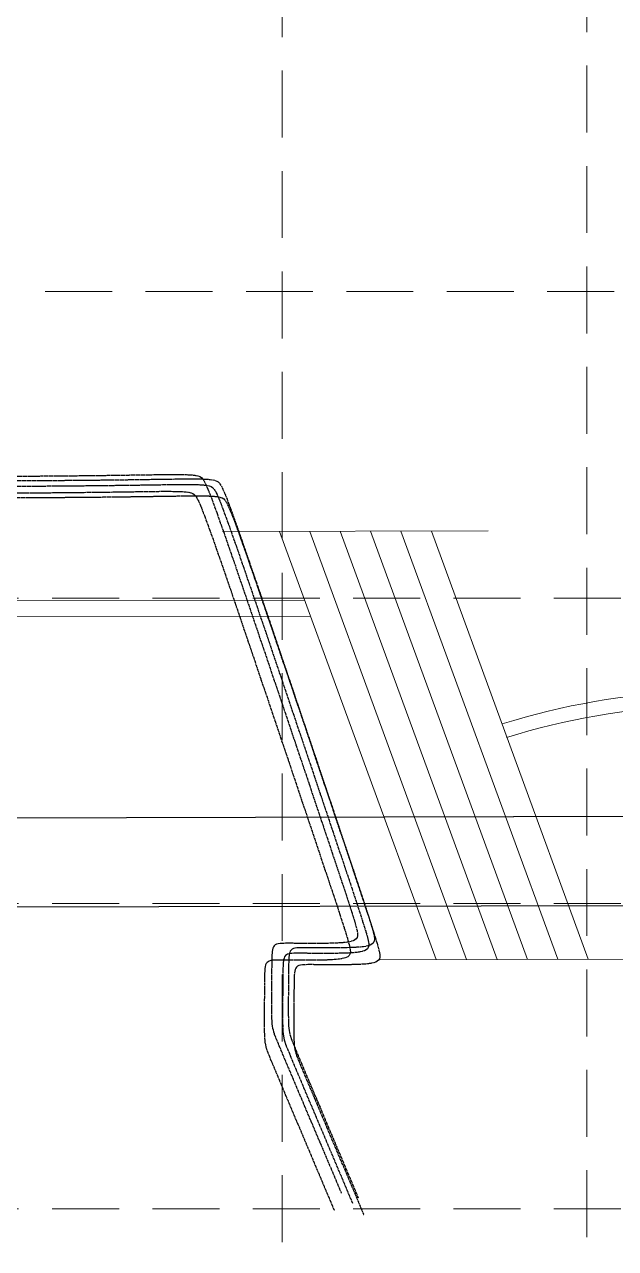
# Model space of a CAD drawing. Header units: inches. Extents: x 43981 to 49538, y 44001 to 47429.
# Drawn here: x 49043 to 49208.6, y 44506.4 to 44849.2 of the extents above; entities that cross this region are included whole.
import ezdxf

# ---------------------------------------------------------------- set-up
doc = ezdxf.new("R2010")
doc.units = ezdxf.units.IN
doc.header["$MEASUREMENT"] = 0
doc.linetypes.add('FLOWLINE', pattern=[0.7, 0.5, -0.05, 0, -0.05, 0, -0.05, 0, -0.05])
doc.linetypes.add('HIDDEN', pattern=[0.375, 0.25, -0.125])
for name, color, linetype in [('GRID', 254, 'HIDDEN'), ('STORM', 5, 'Continuous'), ('V-100Y-FLD-PLAN-E', 7, 'FLOWLINE'), ('XHO428BS$0$C-ROAD-BACK-E', 6, 'Continuous')]:
    doc.layers.add(name, color=color, linetype=linetype)

msp = doc.modelspace()

# ---------------------------------------------------------------- linework, layer by layer
at = {"layer": 'GRID', "color": 252, "linetype": 'HIDDEN', "lineweight": 0, "ltscale": 75}
for p, q in [((49200.54, 47340.79), (49200.54, 44346.51)), ((49115.19, 47339.39), (49115.19, 44346.51)), ((44070.69, 44774.39), (49371.69, 44774.39)), ((44072.61, 44688.51), (49373.61, 44688.51)), ((44072.61, 44603.01), (49373.61, 44603.01)), ((44072.61, 44517.51), (49373.61, 44517.51))]:
    msp.add_line(p, q, dxfattribs=at)
at = {"layer": 'STORM', "lineweight": 0}
for p, q in [((49172.96, 44707.34), (49098.47, 44707.17)), ((49158.38, 44587.3), (49114.43, 44707.21)), ((49166.89, 44587.32), (49122.94, 44707.22)), ((49175.41, 44587.34), (49131.46, 44707.24)), ((49183.92, 44587.36), (49139.97, 44707.26)), ((49192.43, 44587.38), (49148.48, 44707.28)), ((49200.95, 44587.4), (49157, 44707.3)), ((48833.23, 44687.32), (49121.48, 44687.97)), ((48881.48, 44682.93), (49123.13, 44683.48)), ((49142.42, 44587.27), (49216.91, 44587.44))]:
    msp.add_line(p, q, dxfattribs=at)
for radius, start in [(202, 92.2214), (198, 92.2663)]:
    msp.add_arc((49236.97, 44460.48), radius, start, 107.3062, dxfattribs=at)
at = {"layer": 'V-100Y-FLD-PLAN-E', "color": 5}
for p, q in [((49034.59, 44722.65), (49045.18, 44722.71)), ((49039.31, 44721.42), (49049.9, 44721.48)), ((49045.18, 44722.71), (49054.18, 44722.78)), ((49049.9, 44721.48), (49058.9, 44721.55)), ((49054.18, 44722.78), (49061.75, 44722.86)), ((49058.9, 44721.55), (49066.47, 44721.63)), ((49061.75, 44722.86), (49068.06, 44722.94)), ((49066.47, 44721.63), (49072.78, 44721.71)), ((49068.06, 44722.94), (49073.26, 44723.02)), ((49072.78, 44721.71), (49077.98, 44721.79)), ((49073.26, 44723.02), (49077.51, 44723.08)), ((49077.51, 44723.08), (49080.98, 44723.13)), ((49077.98, 44721.79), (49082.23, 44721.85)), ((49080.98, 44723.13), (49083.81, 44723.15)), ((49082.23, 44721.85), (49085.7, 44721.9)), ((49083.81, 44723.15), (49086.08, 44723.15)), ((49085.7, 44721.9), (49088.53, 44721.92)), ((49086.08, 44723.15), (49087.88, 44723.13)), ((49087.88, 44723.13), (49089.27, 44723.07)), ((49088.53, 44721.92), (49090.8, 44721.92)), ((49089.27, 44723.07), (49090.32, 44722.99)), ((49090.32, 44722.99), (49091.1, 44722.88)), ((49090.8, 44721.92), (49092.6, 44721.9)), ((49091.1, 44722.88), (49091.69, 44722.73)), ((49091.69, 44722.73), (49092.17, 44722.55)), ((49092.17, 44722.55), (49092.59, 44722.29)), ((49092.59, 44722.29), (49093.05, 44721.77)), ((49092.6, 44721.9), (49093.99, 44721.84)), ((49093.05, 44721.77), (49093.62, 44720.76)), ((49093.99, 44721.84), (49095.04, 44721.76)), ((49095.04, 44721.76), (49095.82, 44721.64)), ((49095.82, 44721.64), (49096.42, 44721.5)), ((49096.42, 44721.5), (49096.89, 44721.32)), ((49096.89, 44721.32), (49097.31, 44721.06)), ((49032.57, 44717.94), (49043.16, 44718)), ((49037.72, 44719.86), (49048.31, 44719.92)), ((49043.16, 44718), (49052.16, 44718.07)), ((49048.31, 44719.92), (49057.31, 44719.99)), ((49052.16, 44718.07), (49059.73, 44718.15)), ((49057.31, 44719.99), (49064.88, 44720.07)), ((49059.73, 44718.15), (49066.04, 44718.23)), ((49064.88, 44720.07), (49071.18, 44720.15)), ((49066.04, 44718.23), (49071.23, 44718.3)), ((49071.18, 44720.15), (49076.38, 44720.22)), ((49071.23, 44718.3), (49075.49, 44718.37)), ((49075.49, 44718.37), (49078.96, 44718.42)), ((49076.38, 44720.22), (49080.64, 44720.29)), ((49078.96, 44718.42), (49081.78, 44718.44)), ((49080.64, 44720.29), (49084.1, 44720.33)), ((49081.78, 44718.44), (49084.06, 44718.44)), ((49084.06, 44718.44), (49085.86, 44718.41)), ((49084.1, 44720.33), (49086.93, 44720.36)), ((49085.86, 44718.41), (49087.24, 44718.36)), ((49086.93, 44720.36), (49089.21, 44720.36)), ((49087.24, 44718.36), (49088.29, 44718.28)), ((49088.29, 44718.28), (49089.08, 44718.16)), ((49089.08, 44718.16), (49089.67, 44718.02)), ((49089.21, 44720.36), (49091.01, 44720.33)), ((49089.67, 44718.02), (49090.14, 44717.84)), ((49090.14, 44717.84), (49090.57, 44717.58)), ((49091.01, 44720.33), (49092.39, 44720.28)), ((49092.39, 44720.28), (49093.44, 44720.2)), ((49093.44, 44720.2), (49094.23, 44720.08)), ((49093.62, 44720.76), (49094.4, 44719.02)), ((49094.23, 44720.08), (49094.82, 44719.94)), ((49094.4, 44719.02), (49095.45, 44716.33)), ((49094.82, 44719.94), (49095.29, 44719.76)), ((49095.29, 44719.76), (49095.72, 44719.5)), ((49095.72, 44719.5), (49096.18, 44718.98)), ((49096.18, 44718.98), (49096.75, 44717.97)), ((49096.75, 44717.97), (49097.53, 44716.23)), ((49097.31, 44721.06), (49097.77, 44720.54)), ((49097.77, 44720.54), (49098.35, 44719.53)), ((49098.35, 44719.53), (49099.12, 44717.79)), ((49099.12, 44717.79), (49100.18, 44715.1)), ((49040.84, 44716.67), (49051.43, 44716.73)), ((49051.43, 44716.73), (49060.43, 44716.8)), ((49060.43, 44716.8), (49068, 44716.88)), ((49068, 44716.88), (49074.31, 44716.96)), ((49074.31, 44716.96), (49079.51, 44717.04)), ((49079.51, 44717.04), (49083.76, 44717.1)), ((49083.76, 44717.1), (49087.23, 44717.15)), ((49087.23, 44717.15), (49090.06, 44717.17)), ((49090.06, 44717.17), (49092.33, 44717.17)), ((49090.57, 44717.58), (49091.03, 44717.06)), ((49091.03, 44717.06), (49091.6, 44716.05)), ((49091.6, 44716.05), (49092.38, 44714.31)), ((49092.33, 44717.17), (49094.13, 44717.15)), ((49094.13, 44717.15), (49095.52, 44717.09)), ((49095.45, 44716.33), (49096.87, 44712.46)), ((49095.52, 44717.09), (49096.57, 44717.01)), ((49096.57, 44717.01), (49097.35, 44716.9)), ((49097.35, 44716.9), (49097.95, 44716.75)), ((49097.53, 44716.23), (49098.58, 44713.54)), ((49097.95, 44716.75), (49098.42, 44716.57)), ((49098.42, 44716.57), (49098.84, 44716.31)), ((49098.84, 44716.31), (49099.3, 44715.79)), ((49099.3, 44715.79), (49099.88, 44714.78)), ((49099.88, 44714.78), (49100.65, 44713.04)), ((49100.18, 44715.1), (49101.6, 44711.23)), ((49092.38, 44714.31), (49093.43, 44711.62)), ((49093.43, 44711.62), (49094.85, 44707.75)), ((49096.87, 44712.46), (49098.74, 44707.18)), ((49098.58, 44713.54), (49100, 44709.67)), ((49100.65, 44713.04), (49101.71, 44710.35)), ((49101.6, 44711.23), (49103.46, 44705.95)), ((49094.85, 44707.75), (49096.72, 44702.47)), ((49100, 44709.67), (49101.87, 44704.39)), ((49101.71, 44710.35), (49103.13, 44706.48)), ((49098.74, 44707.18), (49101.14, 44700.27)), ((49101.87, 44704.39), (49104.27, 44697.47)), ((49103.13, 44706.48), (49104.99, 44701.2)), ((49103.46, 44705.95), (49105.86, 44699.03)), ((49096.72, 44702.47), (49099.12, 44695.55)), ((49104.99, 44701.2), (49107.39, 44694.28)), ((49101.14, 44700.27), (49104.11, 44691.59)), ((49104.27, 44697.47), (49107.24, 44688.8)), ((49105.86, 44699.03), (49108.83, 44690.36)), ((49099.12, 44695.55), (49102.09, 44686.88)), ((49107.39, 44694.28), (49110.36, 44685.61)), ((49104.11, 44691.59), (49107.54, 44681.52)), ((49108.83, 44690.36), (49112.26, 44680.28)), ((49107.24, 44688.8), (49110.67, 44678.72)), ((49102.09, 44686.88), (49105.52, 44676.8)), ((49110.36, 44685.61), (49113.79, 44675.53)), ((49107.54, 44681.52), (49111.27, 44670.49)), ((49112.26, 44680.28), (49115.99, 44669.26)), ((49105.52, 44676.8), (49109.25, 44665.78)), ((49110.67, 44678.72), (49114.4, 44667.7)), ((49113.79, 44675.53), (49117.52, 44664.51)), ((49111.27, 44670.49), (49115.16, 44658.99)), ((49114.4, 44667.7), (49118.28, 44656.2)), ((49115.99, 44669.26), (49119.88, 44657.76)), ((49109.25, 44665.78), (49113.14, 44654.28)), ((49117.52, 44664.51), (49121.41, 44653.01)), ((49115.16, 44658.99), (49119.04, 44647.47)), ((49118.28, 44656.2), (49122.17, 44644.68)), ((49119.88, 44657.76), (49123.76, 44646.24)), ((49113.14, 44654.28), (49117.02, 44642.76)), ((49121.41, 44653.01), (49125.29, 44641.49)), ((49119.04, 44647.47), (49122.76, 44636.4)), ((49123.76, 44646.24), (49127.48, 44635.17)), ((49117.02, 44642.76), (49120.74, 44631.68)), ((49122.17, 44644.68), (49125.89, 44633.6)), ((49125.29, 44641.49), (49129.01, 44630.42)), ((49122.76, 44636.4), (49126.17, 44626.23)), ((49125.89, 44633.6), (49129.3, 44623.44)), ((49127.48, 44635.17), (49130.9, 44625)), ((49120.74, 44631.68), (49124.15, 44621.52)), ((49129.01, 44630.42), (49132.43, 44620.25)), ((49126.17, 44626.23), (49129.12, 44617.43)), ((49129.3, 44623.44), (49132.25, 44614.64)), ((49130.9, 44625), (49133.84, 44616.2)), ((49124.15, 44621.52), (49127.1, 44612.72)), ((49132.43, 44620.25), (49135.37, 44611.45)), ((49129.12, 44617.43), (49131.49, 44610.35)), ((49133.84, 44616.2), (49136.21, 44609.12)), ((49127.1, 44612.72), (49129.47, 44605.64)), ((49132.25, 44614.64), (49134.62, 44607.55)), ((49131.49, 44610.35), (49133.3, 44604.88)), ((49135.37, 44611.45), (49137.74, 44604.37)), ((49136.21, 44609.12), (49138.02, 44603.65)), ((49129.47, 44605.64), (49131.28, 44600.16)), ((49133.3, 44604.88), (49134.62, 44600.8)), ((49134.62, 44607.55), (49136.43, 44602.08)), ((49136.43, 44602.08), (49137.75, 44598)), ((49137.74, 44604.37), (49139.55, 44598.9)), ((49138.02, 44603.65), (49139.35, 44599.56)), ((49131.28, 44600.16), (49132.6, 44596.08)), ((49134.62, 44600.8), (49135.52, 44597.88)), ((49135.52, 44597.88), (49136.07, 44595.91)), ((49137.75, 44598), (49138.65, 44595.09)), ((49139.35, 44599.56), (49140.25, 44596.65)), ((49139.55, 44598.9), (49140.87, 44594.81)), ((49132.6, 44596.08), (49133.5, 44593.17)), ((49136.07, 44595.91), (49136.31, 44594.67)), ((49136.31, 44594.67), (49136.34, 44593.94)), ((49138.65, 44595.09), (49139.19, 44593.12)), ((49140.25, 44596.65), (49140.79, 44594.68)), ((49140.79, 44594.68), (49141.04, 44593.44)), ((49140.87, 44594.81), (49141.77, 44591.9)), ((49112.97, 44591.19), (49112.75, 44590.89)), ((49113.25, 44591.43), (49112.97, 44591.19)), ((49113.6, 44591.6), (49113.25, 44591.43)), ((49114.05, 44591.72), (49113.6, 44591.6)), ((49114.61, 44591.8), (49114.05, 44591.72)), ((49115.3, 44591.84), (49114.61, 44591.8)), ((49116.13, 44591.86), (49115.3, 44591.84)), ((49117.12, 44591.86), (49116.13, 44591.86)), ((49118.29, 44591.85), (49117.12, 44591.86)), ((49119.65, 44591.84), (49118.29, 44591.85)), ((49121.15, 44591.83), (49119.65, 44591.84)), ((49122.75, 44591.82), (49121.15, 44591.83)), ((49124.4, 44591.81), (49122.75, 44591.82)), ((49126.06, 44591.82), (49124.4, 44591.81)), ((49127.68, 44591.84), (49126.06, 44591.82)), ((49129.21, 44591.87), (49127.68, 44591.84)), ((49130.61, 44591.92), (49129.21, 44591.87)), ((49131.83, 44591.99), (49130.61, 44591.92)), ((49132.88, 44592.09), (49131.83, 44591.99)), ((49133.78, 44592.21), (49132.88, 44592.09)), ((49133.5, 44593.17), (49134.04, 44591.2)), ((49134.52, 44592.37), (49133.78, 44592.21)), ((49134.04, 44591.2), (49134.29, 44589.96)), ((49135.12, 44592.58), (49134.52, 44592.37)), ((49135.59, 44592.82), (49135.12, 44592.58)), ((49135.95, 44593.12), (49135.59, 44592.82)), ((49136.2, 44593.48), (49135.95, 44593.12)), ((49136.34, 44593.94), (49136.2, 44593.48)), ((49138.5, 44590.98), (49137.61, 44590.85)), ((49139.24, 44591.14), (49138.5, 44590.98)), ((49139.19, 44593.12), (49139.44, 44591.88)), ((49139.84, 44591.34), (49139.24, 44591.14)), ((49139.47, 44591.14), (49139.33, 44590.69)), ((49139.44, 44591.88), (49139.47, 44591.14)), ((49140.32, 44591.59), (49139.84, 44591.34)), ((49140.67, 44591.89), (49140.32, 44591.59)), ((49140.92, 44592.25), (49140.67, 44591.89)), ((49141.06, 44592.7), (49140.92, 44592.25)), ((49141.04, 44593.44), (49141.06, 44592.7)), ((49141.77, 44591.9), (49142.32, 44589.93)), ((49112.3, 44587.79), (49112.28, 44586.74)), ((49112.33, 44588.68), (49112.3, 44587.79)), ((49112.39, 44589.42), (49112.33, 44588.68)), ((49112.47, 44590.02), (49112.39, 44589.42)), ((49112.59, 44590.51), (49112.47, 44590.02)), ((49112.75, 44590.89), (49112.59, 44590.51)), ((49115.72, 44587.71), (49115.6, 44587.23)), ((49115.88, 44588.1), (49115.72, 44587.71)), ((49116.1, 44588.4), (49115.88, 44588.1)), ((49116.38, 44588.63), (49116.1, 44588.4)), ((49116.73, 44588.81), (49116.38, 44588.63)), ((49117.18, 44588.93), (49116.73, 44588.81)), ((49117.11, 44588.19), (49117.05, 44587.45)), ((49117.19, 44588.79), (49117.11, 44588.19)), ((49117.74, 44589.01), (49117.18, 44588.93)), ((49117.31, 44589.28), (49117.19, 44588.79)), ((49117.48, 44589.66), (49117.31, 44589.28)), ((49117.69, 44589.96), (49117.48, 44589.66)), ((49117.97, 44590.19), (49117.69, 44589.96)), ((49118.43, 44589.05), (49117.74, 44589.01)), ((49118.33, 44590.37), (49117.97, 44590.19)), ((49118.78, 44590.49), (49118.33, 44590.37)), ((49119.26, 44589.07), (49118.43, 44589.05)), ((49119.34, 44590.57), (49118.78, 44590.49)), ((49120.25, 44589.07), (49119.26, 44589.07)), ((49120.02, 44590.61), (49119.34, 44590.57)), ((49120.85, 44590.63), (49120.02, 44590.61)), ((49121.42, 44589.06), (49120.25, 44589.07)), ((49121.85, 44590.63), (49120.85, 44590.63)), ((49122.77, 44589.04), (49121.42, 44589.06)), ((49123.01, 44590.62), (49121.85, 44590.63)), ((49124.27, 44589.03), (49122.77, 44589.04)), ((49124.37, 44590.61), (49123.01, 44590.62)), ((49125.88, 44589.02), (49124.27, 44589.03)), ((49125.87, 44590.59), (49124.37, 44590.61)), ((49127.47, 44590.58), (49125.87, 44590.59)), ((49127.53, 44589.02), (49125.88, 44589.02)), ((49129.12, 44590.58), (49127.47, 44590.58)), ((49129.19, 44589.03), (49127.53, 44589.02)), ((49130.78, 44590.59), (49129.12, 44590.58)), ((49130.81, 44589.04), (49129.19, 44589.03)), ((49132.4, 44590.61), (49130.78, 44590.59)), ((49132.34, 44589.08), (49130.81, 44589.04)), ((49131.75, 44587.5), (49130.86, 44587.37)), ((49132.5, 44587.66), (49131.75, 44587.5)), ((49133.74, 44589.13), (49132.34, 44589.08)), ((49133.93, 44590.64), (49132.4, 44590.61)), ((49133.1, 44587.86), (49132.5, 44587.66)), ((49133.57, 44588.11), (49133.1, 44587.86)), ((49133.93, 44588.41), (49133.57, 44588.11)), ((49134.96, 44589.2), (49133.74, 44589.13)), ((49135.33, 44590.69), (49133.93, 44590.64)), ((49134.18, 44588.77), (49133.93, 44588.41)), ((49134.32, 44589.22), (49134.18, 44588.77)), ((49134.29, 44589.96), (49134.32, 44589.22)), ((49136.01, 44589.29), (49134.96, 44589.2)), ((49136.55, 44590.76), (49135.33, 44590.69)), ((49136.9, 44589.42), (49136.01, 44589.29)), ((49137.61, 44590.85), (49136.55, 44590.76)), ((49137.65, 44589.58), (49136.9, 44589.42)), ((49138.25, 44589.78), (49137.65, 44589.58)), ((49138.72, 44590.03), (49138.25, 44589.78)), ((49139.08, 44590.33), (49138.72, 44590.03)), ((49139.33, 44590.69), (49139.08, 44590.33)), ((49142.45, 44587.5), (49142.2, 44587.14)), ((49142.32, 44589.93), (49142.57, 44588.69)), ((49142.59, 44587.95), (49142.45, 44587.5)), ((49142.57, 44588.69), (49142.59, 44587.95)), ((49110.36, 44584.71), (49110.31, 44583.97)), ((49110.45, 44585.31), (49110.36, 44584.71)), ((49110.57, 44585.79), (49110.45, 44585.31)), ((49110.73, 44586.18), (49110.57, 44585.79)), ((49110.95, 44586.48), (49110.73, 44586.18)), ((49111.23, 44586.71), (49110.95, 44586.48)), ((49111.58, 44586.89), (49111.23, 44586.71)), ((49112.03, 44587.01), (49111.58, 44586.89)), ((49112.59, 44587.09), (49112.03, 44587.01)), ((49112.25, 44584.07), (49112.23, 44582.5)), ((49112.26, 44585.5), (49112.25, 44584.07)), ((49112.28, 44586.74), (49112.26, 44585.5)), ((49113.28, 44587.13), (49112.59, 44587.09)), ((49114.11, 44587.15), (49113.28, 44587.13)), ((49115.1, 44587.15), (49114.11, 44587.15)), ((49116.27, 44587.14), (49115.1, 44587.15)), ((49115.43, 44585), (49115.41, 44583.95)), ((49115.46, 44585.89), (49115.43, 44585)), ((49115.51, 44586.63), (49115.46, 44585.89)), ((49115.6, 44587.23), (49115.51, 44586.63)), ((49117.62, 44587.13), (49116.27, 44587.14)), ((49116.99, 44584.27), (49116.97, 44582.84)), ((49117, 44585.51), (49116.99, 44584.27)), ((49117.02, 44586.56), (49117, 44585.51)), ((49117.05, 44587.45), (49117.02, 44586.56)), ((49119.12, 44587.11), (49117.62, 44587.13)), ((49118.84, 44584.53), (49118.72, 44584.04)), ((49119.01, 44584.91), (49118.84, 44584.53)), ((49119.22, 44585.21), (49119.01, 44584.91)), ((49120.73, 44587.1), (49119.12, 44587.11)), ((49119.5, 44585.44), (49119.22, 44585.21)), ((49119.86, 44585.62), (49119.5, 44585.44)), ((49120.31, 44585.74), (49119.86, 44585.62)), ((49120.87, 44585.82), (49120.31, 44585.74)), ((49122.38, 44587.1), (49120.73, 44587.1)), ((49121.55, 44585.86), (49120.87, 44585.82)), ((49122.38, 44585.88), (49121.55, 44585.86)), ((49124.04, 44587.11), (49122.38, 44587.1)), ((49123.38, 44585.88), (49122.38, 44585.88)), ((49124.54, 44585.87), (49123.38, 44585.88)), ((49125.66, 44587.12), (49124.04, 44587.11)), ((49125.9, 44585.86), (49124.54, 44585.87)), ((49127.19, 44587.16), (49125.66, 44587.12)), ((49127.4, 44585.84), (49125.9, 44585.86)), ((49128.59, 44587.21), (49127.19, 44587.16)), ((49129, 44585.83), (49127.4, 44585.84)), ((49129.81, 44587.28), (49128.59, 44587.21)), ((49130.65, 44585.83), (49129, 44585.83)), ((49130.86, 44587.37), (49129.81, 44587.28)), ((49132.31, 44585.84), (49130.65, 44585.83)), ((49133.93, 44585.86), (49132.31, 44585.84)), ((49135.46, 44585.89), (49133.93, 44585.86)), ((49136.86, 44585.94), (49135.46, 44585.89)), ((49138.08, 44586.01), (49136.86, 44585.94)), ((49139.14, 44586.1), (49138.08, 44586.01)), ((49140.03, 44586.23), (49139.14, 44586.1)), ((49140.77, 44586.39), (49140.03, 44586.23)), ((49141.37, 44586.59), (49140.77, 44586.39)), ((49141.85, 44586.84), (49141.37, 44586.59)), ((49142.2, 44587.14), (49141.85, 44586.84)), ((49110.24, 44580.79), (49110.23, 44579.36)), ((49110.26, 44582.03), (49110.24, 44580.79)), ((49110.28, 44583.08), (49110.26, 44582.03)), ((49110.31, 44583.97), (49110.28, 44583.08)), ((49112.22, 44580.83), (49112.21, 44579.11)), ((49112.23, 44582.5), (49112.22, 44580.83)), ((49115.38, 44581.28), (49115.36, 44579.7)), ((49115.39, 44582.71), (49115.38, 44581.28)), ((49115.41, 44583.95), (49115.39, 44582.71)), ((49116.96, 44581.27), (49116.94, 44579.6)), ((49116.97, 44582.84), (49116.96, 44581.27)), ((49118.53, 44580.76), (49118.52, 44579.52)), ((49118.55, 44581.81), (49118.53, 44580.76)), ((49118.58, 44582.7), (49118.55, 44581.81)), ((49118.64, 44583.44), (49118.58, 44582.7)), ((49118.72, 44584.04), (49118.64, 44583.44)), ((49110.21, 44577.79), (49110.2, 44576.11)), ((49110.23, 44579.36), (49110.21, 44577.79)), ((49112.2, 44577.41), (49112.19, 44575.76)), ((49112.21, 44579.11), (49112.2, 44577.41)), ((49115.35, 44578.03), (49115.33, 44576.32)), ((49115.36, 44579.7), (49115.35, 44578.03)), ((49116.93, 44577.88), (49116.92, 44576.18)), ((49116.94, 44579.6), (49116.93, 44577.88)), ((49118.5, 44578.09), (49118.49, 44576.52)), ((49118.52, 44579.52), (49118.5, 44578.09)), ((49110.19, 44574.4), (49110.18, 44572.7)), ((49110.2, 44576.11), (49110.19, 44574.4)), ((49112.19, 44575.76), (49112.19, 44574.23)), ((49112.19, 44574.23), (49112.2, 44572.87)), ((49115.33, 44574.61), (49115.32, 44572.97)), ((49115.33, 44576.32), (49115.33, 44574.61)), ((49116.92, 44576.18), (49116.91, 44574.53)), ((49116.91, 44574.53), (49116.91, 44573)), ((49118.47, 44574.85), (49118.46, 44573.13)), ((49118.49, 44576.52), (49118.47, 44574.85)), ((49110.18, 44572.7), (49110.17, 44571.05)), ((49110.17, 44571.05), (49110.17, 44569.52)), ((49112.2, 44572.87), (49112.22, 44571.71)), ((49112.22, 44571.71), (49112.24, 44570.74)), ((49112.24, 44570.74), (49112.28, 44569.92)), ((49115.32, 44572.97), (49115.32, 44571.44)), ((49115.32, 44571.44), (49115.33, 44570.08)), ((49116.91, 44573), (49116.92, 44571.64)), ((49116.92, 44571.64), (49116.94, 44570.48)), ((49116.94, 44570.48), (49116.96, 44569.51)), ((49118.45, 44571.43), (49118.44, 44569.78)), ((49118.46, 44573.13), (49118.45, 44571.43)), ((49110.17, 44569.52), (49110.18, 44568.16)), ((49110.18, 44568.16), (49110.19, 44567)), ((49110.19, 44567), (49110.22, 44566.03)), ((49112.28, 44569.92), (49112.34, 44569.23)), ((49112.34, 44569.23), (49112.42, 44568.63)), ((49112.42, 44568.63), (49112.51, 44568.09)), ((49112.51, 44568.09), (49112.64, 44567.58)), ((49112.64, 44567.58), (49112.79, 44567.07)), ((49112.79, 44567.07), (49113, 44566.45)), ((49115.33, 44570.08), (49115.34, 44568.92)), ((49115.34, 44568.92), (49115.37, 44567.95)), ((49115.37, 44567.95), (49115.41, 44567.13)), ((49115.41, 44567.13), (49115.47, 44566.44)), ((49116.96, 44569.51), (49117.01, 44568.69)), ((49117.01, 44568.69), (49117.06, 44568)), ((49117.06, 44568), (49117.14, 44567.4)), ((49117.14, 44567.4), (49117.24, 44566.86)), ((49118.44, 44569.78), (49118.44, 44568.25)), ((49118.44, 44568.25), (49118.45, 44566.89)), ((49110.22, 44566.03), (49110.26, 44565.21)), ((49110.26, 44565.21), (49110.32, 44564.52)), ((49110.32, 44564.52), (49110.4, 44563.92)), ((49110.4, 44563.92), (49110.49, 44563.38)), ((49113, 44566.45), (49113.44, 44565.33)), ((49113.44, 44565.33), (49114.3, 44563.23)), ((49115.47, 44566.44), (49115.54, 44565.84)), ((49115.54, 44565.84), (49115.64, 44565.3)), ((49115.64, 44565.3), (49115.77, 44564.79)), ((49115.77, 44564.79), (49115.92, 44564.27)), ((49115.92, 44564.27), (49116.13, 44563.65)), ((49116.13, 44563.65), (49116.57, 44562.53)), ((49117.24, 44566.86), (49117.36, 44566.35)), ((49117.36, 44566.35), (49117.51, 44565.84)), ((49117.51, 44565.84), (49117.72, 44565.22)), ((49117.72, 44565.22), (49118.16, 44564.09)), ((49118.16, 44564.09), (49119.02, 44562)), ((49118.45, 44566.89), (49118.47, 44565.73)), ((49118.47, 44565.73), (49118.49, 44564.76)), ((49118.49, 44564.76), (49118.54, 44563.94)), ((49118.54, 44563.94), (49118.59, 44563.25)), ((49110.49, 44563.38), (49110.62, 44562.87)), ((49110.62, 44562.87), (49110.77, 44562.35)), ((49110.77, 44562.35), (49110.98, 44561.74)), ((49110.98, 44561.74), (49111.42, 44560.61)), ((49111.42, 44560.61), (49112.28, 44558.52)), ((49114.3, 44563.23), (49115.78, 44559.7)), ((49116.57, 44562.53), (49117.43, 44560.44)), ((49117.43, 44560.44), (49118.91, 44556.9)), ((49118.59, 44563.25), (49118.67, 44562.65)), ((49118.67, 44562.65), (49118.77, 44562.11)), ((49118.77, 44562.11), (49118.89, 44561.6)), ((49118.89, 44561.6), (49119.04, 44561.09)), ((49119.02, 44562), (49120.51, 44558.46)), ((49119.04, 44561.09), (49119.25, 44560.47)), ((49119.25, 44560.47), (49119.69, 44559.34)), ((49112.28, 44558.52), (49113.76, 44554.98)), ((49115.78, 44559.7), (49118.08, 44554.25)), ((49118.91, 44556.9), (49121.21, 44551.46)), ((49119.69, 44559.34), (49120.55, 44557.25)), ((49120.51, 44558.46), (49122.8, 44553.02)), ((49120.55, 44557.25), (49122.04, 44553.72)), ((49113.76, 44554.98), (49116.06, 44549.54)), ((49118.08, 44554.25), (49121.39, 44546.42)), ((49122.04, 44553.72), (49124.33, 44548.27)), ((49121.21, 44551.46), (49124.52, 44543.63)), ((49122.8, 44553.02), (49126.11, 44545.19)), ((49116.06, 44549.54), (49119.37, 44541.71)), ((49121.39, 44546.42), (49125.91, 44535.75)), ((49124.33, 44548.27), (49127.64, 44540.44)), ((49124.52, 44543.63), (49129.04, 44532.96)), ((49126.11, 44545.19), (49130.63, 44534.52)), ((49119.37, 44541.71), (49123.89, 44531.04)), ((49127.64, 44540.44), (49132.16, 44529.77)), ((49125.91, 44535.75), (49131.83, 44521.76)), ((49129.04, 44532.96), (49134.96, 44518.96)), ((49130.63, 44534.52), (49136.55, 44520.52)), ((49123.89, 44531.04), (49129.81, 44517.04)), ((49132.16, 44529.77), (49138.08, 44515.77))]:
    msp.add_line(p, q, dxfattribs=at)
at = {"layer": 'XHO428BS$0$C-ROAD-BACK-E', "color": 7}
for p, q in [((47825.63, 44624.28), (49531.12, 44628.15)), ((47825.63, 44624.28), (49531.12, 44628.15)), ((47825.69, 44599.28), (49531.24, 44603.15)), ((47825.69, 44599.28), (49531.24, 44603.15))]:
    msp.add_line(p, q, dxfattribs=at)
at = {"layer": 'XHO428BS$0$C-ROAD-BACK-E', "color": 7, "lineweight": 0}
for p, q in [((47825.63, 44624.28), (49229.14, 44627.47)), ((47825.63, 44624.28), (49229.14, 44627.47)), ((47825.69, 44599.28), (49229.14, 44602.47)), ((47825.69, 44599.28), (49229.14, 44602.47))]:
    msp.add_line(p, q, dxfattribs=at)

doc.saveas('drawing.dxf')
